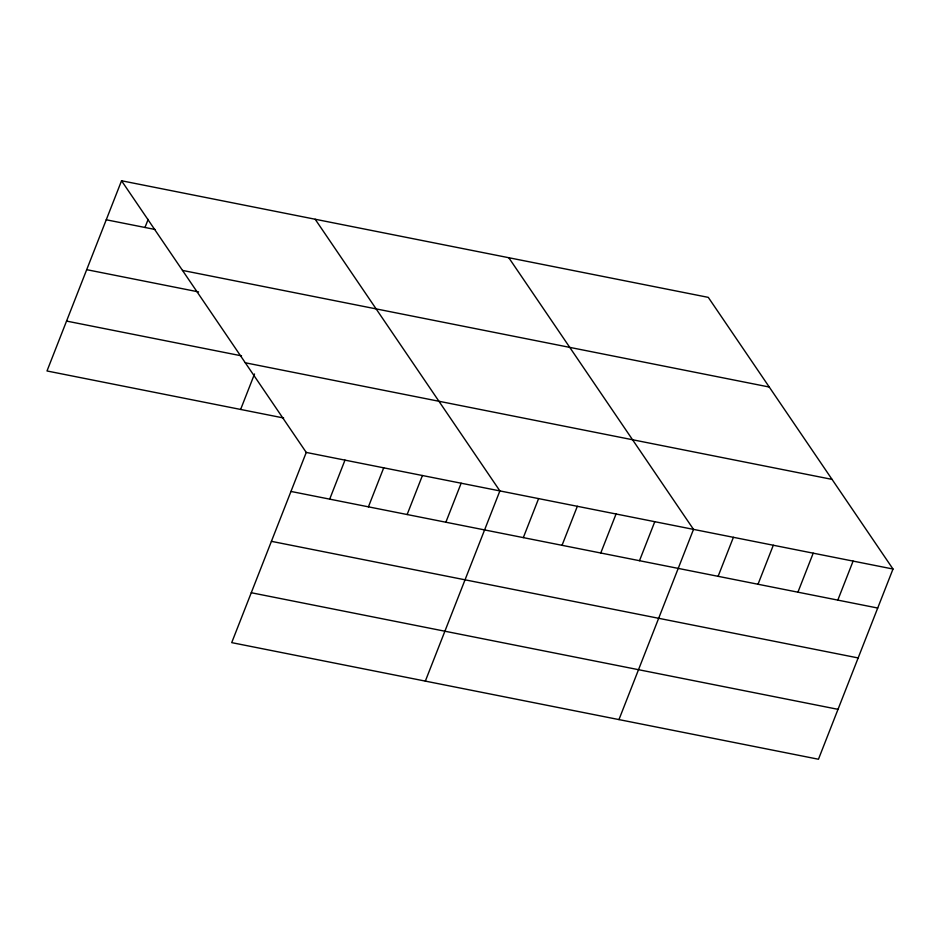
<?xml version="1.0" encoding="UTF-8"?>
<svg xmlns="http://www.w3.org/2000/svg" width="940" height="940" viewBox="0 0 940 940"><rect width="100%" height="100%" fill="white"/><g stroke="black" fill="none" stroke-linecap="round" stroke-linejoin="round"><path stroke-width="1.41" d="M121.542 180.762L306.252 452.434L231.71 642.631L818.458 759.238L893 569.029L708.29 297.369L121.542 180.762L47 370.971L283.657 417.995M144.971 227.48L148.144 219.408M240.628 409.44L254.517 373.991M329.693 499.14L344.98 460.13M368.421 506.836L383.708 467.826M407.137 514.533L422.424 475.522M445.865 522.229L461.152 483.219M425.338 681.112L499.88 490.903L315.17 219.243M523.322 537.621L538.608 498.599M562.038 545.317L577.336 506.296M600.766 553.002L616.053 513.992M639.494 560.698L654.78 521.688M618.966 719.582L693.509 529.385L508.787 257.725M718.113 576.326L733.4 537.316M758.016 584.257L773.303 545.247M797.919 592.188L813.206 553.178M837.81 600.12L853.097 561.11M106.255 219.784L155.018 229.466M182.489 270.414L769.237 387.022M86.703 269.674L198.575 291.905M66.552 321.081L241.533 355.849M245.293 362.781L832.041 479.388M306.252 452.434L893 569.029M290.965 491.444L877.713 608.039M271.413 541.334L858.161 657.941M251.274 592.74L838.01 709.336"/></g></svg>
